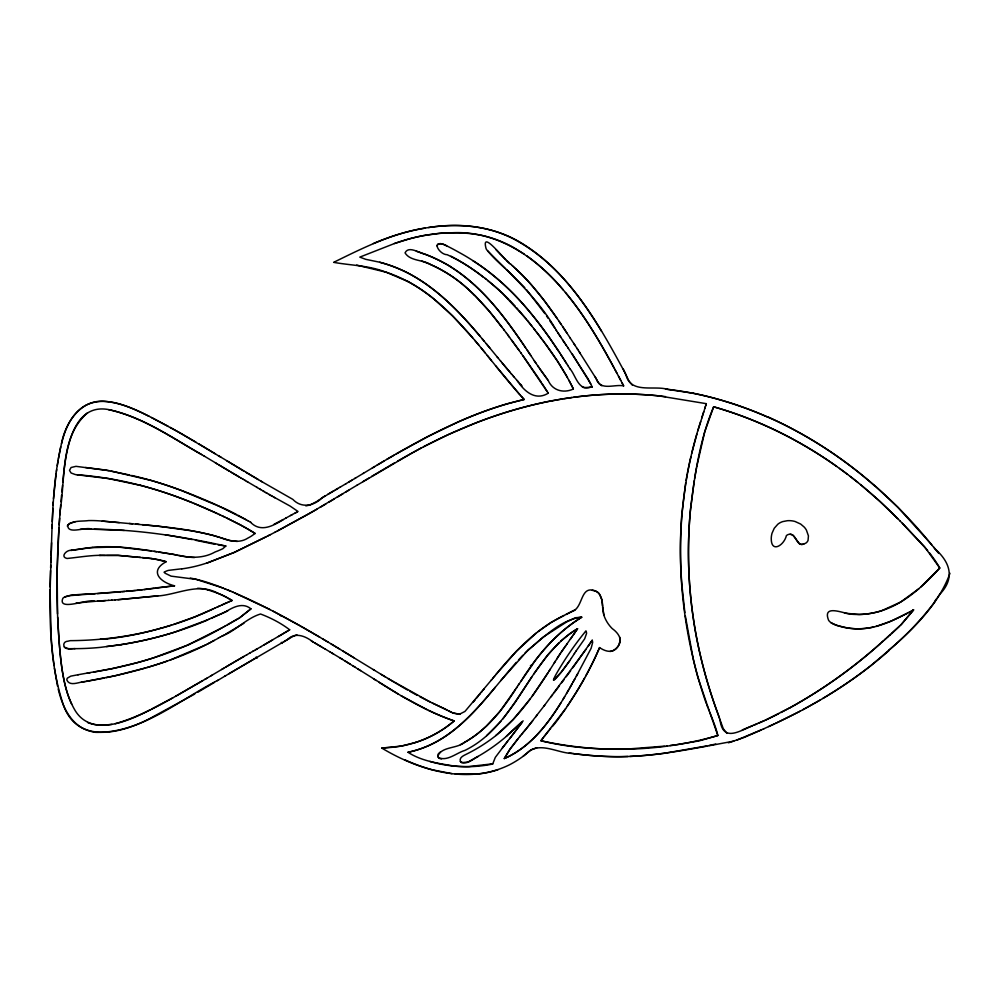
<?xml version="1.0" encoding="UTF-8"?>
<svg xmlns="http://www.w3.org/2000/svg" width="1000" height="1000" viewBox="0 0 1000 1000"><rect width="100%" height="100%" fill="white"/><g stroke="black" fill="none" stroke-linecap="round" stroke-linejoin="round"><path stroke-width="1.5" d="M50.062 589.675L51.137 636.062A434.625 434.625 0 0 0 52.85 655.612L52.987 656.75M50.1 586.938L50.525 570.55M940 594.062C955.013 578.237 950.413 562.7 935.325 549.125M51.575 542.725C50.05 596.775 45.95 653.037 63.412 705.088C78.175 746.762 126.037 732.312 154.525 715.938M51.3 550.988C52.25 519.475 52.888 487.788 58.762 456.712C62.275 437.65 67.638 415.288 85.975 405.163C104.2 396.3 124.787 404.825 141.75 412.738M52.05 528.075L52.162 524.8M51.275 551.525L51.112 555.862M50.625 567.825L50.725 565.1M52.275 521.525L52.875 508.462M50.838 562.375L51.05 557.487M111.875 521.975L102.287 521.1A116.962 116.962 0 0 0 88.637 520.575C81.838 521.55 73.125 520.112 67.737 525.138C67.412 535.312 86.037 526.175 91.762 529.263M53.062 505.188L53.263 501.925M58.95 528.1L57.15 571L57.525 613.938M59.175 524.8L59.638 518.2M53.487 498.663L56.137 473.25M59.887 514.9L60.675 505.025M60.963 501.737L61.562 495.175M682.013 512.7L685.7 482.788M61.863 491.887L62.512 485.337M62.85 482.075C65.388 454.8 70.975 399.812 111.562 410.238C144.362 418.275 172.625 438.15 201.637 454.538M949.975 573.263C936.237 611.3 900.763 640.212 870.725 665.75M445.863 245.438L445.062 245.05A26.312 26.312 0 0 0 443.488 244.363C430.988 240.525 439.588 254.713 447.137 254.7C470.35 265.35 490.675 281.6 508.787 299.425M56.4 471.438L56.675 469.625M57.287 465.637L58.188 460.05M694.212 480.763L690.337 511.112A451.175 451.175 0 0 0 693.3 618.088C698.112 652.337 707.513 685.8 719.475 718.2M686.075 480.487L687.25 473.888M58.425 458.625L60.738 446.825M694.6 478.438L695.763 471.863M695.938 470.887L696.488 467.95M696.663 466.975L704.688 431.925L713.65 406.812C757.75 419.312 799.412 439.913 836.737 466.438M687.438 472.887L689.05 464.888M689.262 463.888L690.913 456.675M691.688 453.425L696.875 434.113M61.487 443.688C65.438 422.212 81.363 398.225 106.15 401.5C128.675 403.938 148.387 416.125 168.175 426.262M697.812 430.913L706.325 403.675L658.662 395.863M700.638 421.55C670.962 512.663 674.987 613.413 706.312 703.6M701.7 418.125L703.725 411.737M705.438 406.413L704.75 408.537M705.725 405.5L706.325 403.675M571.263 658.375C560.25 674.837 542.762 695.138 562.7 663.288A314.75 314.75 0 0 1 584.388 632.812L585.938 630.837A5.863 5.863 0 0 1 586.55 633.538L584.65 638.85L575.95 651.213M436.875 245.8C438.6 241.562 443.862 244.438 446.7 245.85A228.925 228.925 0 0 1 458.35 252.013C485.138 266.512 508.65 286.6 528.125 309.975A393.625 393.625 0 0 1 549.45 337.775M602.812 609.388L603.837 615.138A34.212 34.212 0 0 0 611.263 627.6A24.8 24.8 0 0 0 612.375 628.713C617.487 632.35 622.875 638.888 618.713 645.25A13.288 13.288 0 0 1 616.413 648.275C611.7 653.688 604.475 650.95 599.55 647.588C588.45 673.787 573.575 698.3 556.725 721.188M587.913 672.025L585.725 676.05M576.375 676.15L591.125 648.3L592.638 642.525A7.675 7.675 0 0 0 592.212 640.263L572.85 667.738M577.712 673.75C559.438 706.263 540.037 742.663 504.288 758.55L509.575 749.737L518.125 738.538M575.037 678.575L572.987 682.25M572.288 683.475L569.475 688.462M568.75 689.712L566.562 693.487M562.75 699.862L564.675 696.675M554.163 663.075L555.425 661.087M560.788 703.05C548.025 723.325 532.812 743.375 511.438 755.125A78.525 78.525 0 0 1 504.288 758.55L510.35 748.637L520.388 735.8M559.475 654.8C541.562 682.688 524.288 711.975 498.462 733.438M549.113 671.025L550.375 669.038M556.675 659.1L560.475 653.312M547.837 673L532.275 696.087M518.337 685.125L534.837 661.075A207.113 207.113 0 0 1 551.112 641.875L553.1 639.925A156.75 156.75 0 0 1 581.725 617.188C560.938 619.412 544.3 637.1 528.55 649.513M516.438 688.025L519.175 683.838M574.487 653.438L571.4 658.175M516.875 687.35L499.95 711.363L485.875 726.612M521.188 680.763L522.137 679.312M531.825 676.925L515.037 702.575L502.962 718.888M574.4 653.575L576.025 651.112M515.487 689.475C502.275 710.088 486.525 730.175 464.725 742.175C457.35 748.863 441.2 746.263 437.812 756.363M523.088 677.862C535.288 659.15 549.388 641.4 567.025 627.513A151.788 151.788 0 0 1 581.75 617.225L575.363 617.737L566.8 621.875M567.175 706.388L576.287 692.225A381.7 381.7 0 0 0 584.625 678.062M576.138 630.875L577.562 628.737C528.675 658.05 517.1 724.9 464.875 750.425C456.675 752.75 447.088 761.825 438.363 757.5A2.775 2.775 0 0 1 437.762 755.987L438.363 753.763L440.487 751.9M533.7 674.1L547.562 655.1L559.125 642.562M560.05 653.95L563.525 648.875M592.212 640.263L588.013 646.425M575.425 631.925L573.25 635.087M569.663 660.788L561.15 672.3L553.488 680.037M561.2 652.25L567.05 643.863M565.612 708.7L544.025 736.6M521.938 722.638L503.125 747.025M572.513 636.138L570.312 639.275M585.875 649.5L544.087 705.938M564.113 648.037L564.7 647.2M565.288 646.363L565.875 645.525M566.613 644.488L577.562 628.737A89.838 89.838 0 0 0 568.7 634.525L560.65 641.15M934.538 601.525L936.938 598.237M939.55 594.675L937.8 597.075M570.638 670.75L566.188 676.762M530.288 698.812L513.15 719.538L495.913 735.512L498.15 733.7M543.088 737.8L540.925 740.75C598.862 753.5 660.8 752.087 717.837 735.525L709.963 712.825M561.712 682.75L563.962 679.75M559.462 685.738L554.15 692.75M551.087 696.775L552.625 694.762M526.688 728.312L544.95 704.812M535.737 716.85L537.275 714.837M495.3 687.212C476.225 710.188 455.788 733.913 427.762 746.012A101.812 101.812 0 0 1 407.975 752.275C421.362 761.012 437.987 763.363 453.462 765.95A121.137 121.137 0 0 0 469 766.575L492.762 763.787L495.325 757.362L502.912 747.312M502.312 748.088L507.612 741.363M532.663 720.863L521.45 734.538M556.388 721.612L554.35 724.15M80.312 529.3C129.35 528.1 178.075 535.575 225.825 546.038L222.775 548.75L217.725 550.975A101.475 101.475 0 0 0 215.075 551.987C202.138 559.338 187.25 557.825 173.425 554.338M509.787 738.637L523.125 720.863L506.425 736.225L521.975 721.7M491.662 679.7L464.925 711.462L459.2 714.35L452.15 712.663M491.075 680.425L494.988 675.638M483.162 690.125L484.137 688.925M493.125 677.913L493.812 677.075M481.2 692.513L482.188 691.325M494.5 676.237L516.587 651.075L536.538 632.863M479.237 694.9L480.225 693.713M495.875 674.562L497.25 672.9M478.263 696.087L476.287 698.475M497.938 672.062L498.625 671.237M554.012 724.562L552.337 726.575M499.312 670.4C517.175 649.163 537.2 628.488 562.475 616.25M500.812 680.562L528.362 649.688M475.3 699.65L473.3 702.025M519.525 736.838L521.962 733.913M525.913 729.237L524.338 731.112M548.888 730.65L540.925 740.75A274.45 274.45 0 0 0 566.9 745.788L570.95 746.363A350.812 350.812 0 0 0 628.713 748.825M522.762 732.975L523.55 732.038M549.812 729.562L550.662 728.562M500.8 721.462L486.637 735.65M516.325 662.375C485.213 697.463 457.175 742.138 407.975 752.275M518.488 659.987L522.85 655.288M900.825 624.963L913.6 609.9C894.688 620.013 874.163 630.975 851.975 628.475A113.4 113.4 0 0 1 847.087 627.85L836.888 625.487A25.987 25.987 0 0 1 830.938 622.675L830.3 622.125A9.4 9.4 0 0 1 828.612 620.325C822.013 603.638 843.625 613.562 851.012 614.188A76 76 0 0 0 873.812 612.762C900.763 607.212 921.762 587.675 939.775 568.025L924.438 546.587L899.862 520.75M525.075 652.987L542.85 637.275L566.312 622.15M226.062 611.587C233.525 606.888 243.012 602.212 250.95 608.85L239.575 617.8M899.65 626.138L891.587 633.713M250.95 608.85L240.025 617.525L224.8 626.263M920.837 586.962L939.775 568.025A118.625 118.625 0 0 0 934.388 559.5L929.7 553.062M889.325 635.737L890.462 634.725M887.05 637.75L888.188 636.75M880.362 643.587C850.138 670.462 816.787 693.863 780.913 712.55M884.775 639.738L885.913 638.737M526.188 753.75L523.75 755.812A24.5 24.5 0 0 1 523.125 756.3A101.775 101.775 0 0 1 509.487 764.8C468.175 785.175 419.188 770.55 381.8 748.088L401.488 746.05L415.725 742.425M881.375 642.7L883.637 640.725M889.188 650.4C853.388 682.038 812.075 706.963 768.625 726.575M526.912 753.125C539.263 740.962 557.4 753.112 571.95 753.425M919.013 588.575L900.688 602.038L881.612 610.75A81.312 81.312 0 0 1 873.825 612.812L870.325 613.475A79.75 79.75 0 0 1 859.175 614.487L844.513 613.162M87.638 412.725C60.163 436.388 65.487 477.638 60.275 509.938C56.588 555.812 55.587 602.025 59.675 647.925M870.413 666L868.85 667.212A436.825 436.825 0 0 1 831.213 693.363M222.125 515.812L240.263 524.725L255.138 533.475L251.363 536.112A49.1 49.1 0 0 1 247.925 538.062C239.775 543.425 229.913 541.225 221.475 538M538.088 631.638L550.875 622.575L563.9 615.538M523.125 756.3L531.163 749.8L536.737 747.812M571.587 611.675C584.05 608.387 579.5 583.038 596.938 591.75A8.512 8.512 0 0 1 599.275 593.775L601.75 599.538L603.837 615.138M320.962 498.587L334.15 490.65M319.825 499.375L317 501.262M322.575 497.5C314.1 505.938 301.675 508.663 292.825 499.375L260.387 480.838M322.863 497.312L323.988 496.575A34.025 34.025 0 0 1 325.275 495.788M243.9 623.275L225.5 634.188M286.95 639.888L228.538 673.962M285.587 640.738L288.8 638.725M287.425 639.575C295.538 631.6 305.788 636.337 313.387 642.15M316.025 501.875L310.225 504.95L305.825 505.9M238.438 618.525L229.3 623.812M831.225 693.375L822.85 698.462M285.138 641.012L283.4 642.062M221.775 636.263C235.863 630.725 246.4 618.263 260.538 614C270.775 617.85 280.95 623.112 289.675 629.788L278.363 636.575M289.675 629.788L260.975 646.675M357.287 485.075L309.4 513.575L274.825 532.337M506.425 736.325A183.612 183.612 0 0 1 478.075 756.388L468 762.025L461.712 762.7A3.025 3.025 0 0 1 460.363 761.363C458.913 757.013 464.675 755.188 467.638 753.575A165.325 165.325 0 0 0 495.938 735.55M345.863 491.987L348.725 490.262M357.038 485.225L412.962 452.463M363 481.613L368.725 478.162M478.113 756.45C472.962 758.938 465.775 766.05 460.35 761.363M343 493.713L337.275 497.163M363.2 473.45L374.762 466.512M371.587 476.438L394.588 462.85M354.775 478.488L363.575 473.225M372.375 467.95C420.012 439.363 469.6 412.05 524.175 399.487C482.075 353.738 447.463 291.887 384.95 271.812C368.45 265.462 350.662 265.413 333.65 262.35C362.938 247.975 392.587 233.05 425.25 228.075M334.412 498.875L328.688 502.3M217.3 680.688L225.725 675.65M218.375 680.05C179.438 699.775 141.588 733.25 95.738 732.35A39.825 39.825 0 0 1 86.587 730.013A34.775 34.775 0 0 1 79.237 726.062C67.225 717.475 61.625 702.887 58.2 689.075M224.65 676.287L256.175 657.763M214.488 682.362L197.6 692.362M355.637 477.962L345.55 483.963M377.15 465.087L384.325 460.838M348.888 481.975L351.825 480.238M211.125 675.725L233.588 662.425M204.825 679.45L211.9 675.25M221.6 669.5L223.7 668.25M345.95 483.725L340.05 487.2M325.812 504.012L320.05 507.4M225.8 667.013L246.9 654.725M206.85 678.25C177.175 694.862 148.2 714.35 115.2 723.713M202.725 680.688L175.613 696.287M386.737 459.425L393.963 455.213M340.487 486.938L327.812 494.325M335.425 489.9L337.962 488.425M234.338 661.988L241.05 658.088M317.175 509.087L277.362 531.025M272.675 639.913L264.1 644.875M194.775 694.013L154.637 715.888M820.037 700.125L802.925 709.688M241.8 657.663L244.037 656.375M396.375 453.812L428.3 436.325L457.788 422.125A390.775 390.775 0 0 1 506.85 403.875L524.175 399.487L521.3 396.325M397.488 461.175L404.162 457.375M246.513 654.95L250.125 652.875M249.762 653.088L253.738 650.812M255.5 649.8L261.238 646.525M252.638 651.438L257.35 648.737M405.037 456.875L421.5 447.85M222.138 627.725L187.438 645.175L153.45 657.862A397.075 397.075 0 0 1 111.713 668.725L100.188 670.938M223.9 635.075L219.913 637.3M212.262 641.525L218.15 638.275M218.038 638.337L220.062 637.212M575.4 609.612L563.7 615.638M223.025 627.238L223.9 626.75M172.725 697.887L151.825 708.913M413.85 451.987C472.587 419.688 538.013 397.575 605.288 394.412A358.537 358.537 0 0 1 658.662 395.85M225.6 625.825L219.537 629.188A311.212 311.212 0 0 1 199.4 639.725L188.975 644.5M227.488 624.8L228.388 624.3M285.812 518.1L291.025 515.262M290.538 515.525L292.337 514.55M286.05 517.962C275.138 524.575 261.488 533.812 250.35 522.075M292.038 514.712L295.725 512.725M790.062 707.65L765.025 720.35M214.3 640.4L207.113 644.237M283.188 519.5L273.975 524.312M295.038 513.1L297.275 511.9M211.238 642.075L201.887 646.838M296.112 512.525L298.05 511.5L290.188 506.125L268.988 494.4M912.125 610.688L913.6 609.9L901.425 624.35L878.012 645.65A492.837 492.837 0 0 1 790.1 707.725M909.163 612.263L910.65 611.475M907.663 613.05L890.788 621.25L875.987 626.45M800.025 711.225L775.375 723.45M82.587 594.237L71.05 595.163L64.2 597.275A7.05 7.05 0 0 0 62.875 598.25C57.112 612 89.262 598.162 94.575 601.275M423.562 446.763L448.675 434.425L475.425 423.075A438.975 438.975 0 0 1 552.263 400.65M275.5 531.987L268.075 535.837M270.425 534.612L234.7 552.225L206.975 563.062L234.3 552.413L266.212 536.8M571.15 611.9L569.875 612.562M778.688 713.7L776.462 714.837A322.325 322.325 0 0 1 765.525 720.113L742.337 729.912M569.438 612.775L566.138 614.438M206.075 644.762L170.15 660.037M150.45 709.613C128.975 721.038 92.175 737.4 75.388 710.95C64.15 692.262 61.775 670.05 59.75 648.775M227.913 610.688L223.463 612.837M225.688 611.775L210.95 618.387M200.825 647.35C170.775 661.6 138.6 670.9 106.1 677.688M223.088 613.013L208.7 619.35M774.338 723.938L763.375 729M763.913 728.75L736.575 740.238M214.375 608.375L220.25 605.675M761.462 729.887L744.05 737.463L729.812 742.375M214.762 608.188L194.862 616.85L173.6 624.4M212.9 609.038C168.45 630.1 119.4 640.375 70.338 640.65A20.812 20.812 0 0 0 68.238 641.137C61.562 641.338 62.875 649.275 68.787 648.737M217.225 607.062L227.638 602.388M764.25 720.7L758.45 723.288M221.725 605.013L232.1 600.475L228.35 598.263M757 723.913L754.075 725.163M229.125 601.737L232.1 600.475L224.562 596.287A105.35 105.35 0 0 0 217.825 593.25C197.787 582.062 176.95 595.15 156.275 596.075M121.375 644.6A368.05 368.05 0 0 0 174.887 632.05L206.938 620.1M207.312 619.938L208.95 619.237M205.925 620.525L207.938 619.675M752.613 725.775C739.338 731.012 723.037 742.475 720.062 720.125M373.425 243.512C421.35 222.938 481.188 215.338 526.538 246.312C558.638 267.288 581.9 298.85 601.512 331.225M803.662 544.15L806.025 542.987A5.962 5.962 0 0 0 808.05 540.363L808.438 535.875L806.438 530.163A16.562 16.562 0 0 0 804.188 527.062L800.675 524.062L795.062 521.487A21.725 21.725 0 0 0 787.35 520.712L782.738 521.6A15.025 15.025 0 0 0 777.837 524.212L774.25 528.263L772.025 533.25A20.6 20.6 0 0 0 771.25 538.713C771.25 553.362 784 545.475 786.375 535.662A4.988 4.988 0 0 1 790.062 534.263C796.762 534.55 796.15 546.388 803.662 544.15L801.712 544.462A4.188 4.188 0 0 1 799.45 543.763L793.162 535.438A5.012 5.012 0 0 0 790.062 534.25M563.325 290.025C536.038 257.1 496.737 230.538 452.463 232.738A171.375 171.375 0 0 0 442.512 233.125A174.825 174.825 0 0 0 408 239.275L394.363 243.562L359.812 257.113L365.712 259.325L379.712 262.225A138.262 138.262 0 0 1 409.263 273.738C437.35 288.712 459.7 312.075 479.975 336.175M167.037 661.137L163.9 662.2A433.7 433.7 0 0 1 148.162 667.175L146.8 667.575M171.5 625.075L160.938 628.25M733.838 741.15C689.7 749.188 644.788 759.262 599.462 756.125A361.337 361.337 0 0 1 569.188 753.025M547.625 392.212L548.25 393.2C535.212 401.225 524.138 391.213 517.2 380.575M145.438 667.975L115.188 675.738L83.287 681.9M729.625 742.438L728.312 742.8M71.463 550.325C66.725 549.575 59.825 556.888 67.013 558.475C79.763 557.225 92.513 554.825 105.425 555.375M70.888 550.45L92.475 547.4M71.75 550.262L88.138 547.825M873.737 627.013C859.663 630.05 843.838 629.562 830.962 622.625M715.75 744.05L708.988 745.475M590.125 387.337L592.212 386.925L588.013 378.762L567.775 347.5M591.362 387.088L592.212 386.925M706.75 745.938L664.362 753.288A389.963 389.963 0 0 1 629.9 756.45M590.4 387.287L583.925 387.6M104.25 678.062L89.1 680.9M589.938 387.375C578.2 391.062 575.562 374.762 569.775 368.562M460.312 714.15L453.625 713.275L429.637 701.712L387.85 678.425M552.275 400.75L562.112 399M85.225 681.575C79.588 681.612 69.975 687.013 66.888 680.088A2.7 2.7 0 0 1 67.45 678.1L70.8 676.137L78.35 674.688M75.075 521.888L69.95 523.25L67.675 525.262A3.362 3.362 0 0 0 67.362 526.225M98.537 671.237L93.588 672.113M88.138 681.075L86.2 681.4M90.288 672.675L86.988 673.238M77.85 674.775L111.713 668.725L137.012 662.725A375.825 375.825 0 0 0 188.988 644.538M81.35 682.212L82.325 682.05M563.75 398.738L571.987 397.5M154.225 588.15L140.75 589.963M155.725 587.913L173.463 585.85M121.375 644.625L100.588 647.35A258.062 258.062 0 0 1 75.075 648.65L68.625 648.713L64.9 647.55A4.05 4.05 0 0 1 64.25 646.963M112.037 724.35L102.625 725.275M428.488 227.537C448.75 224.338 469.712 224.537 489.625 229.775M157.775 595.85L114.85 599.95M156.137 596.1L117.987 599.738M573.65 397.275L578.612 396.637A358.7 358.7 0 0 1 665.5 396.625M676.65 744.65L699.1 740.9L717.837 735.525A97.925 97.925 0 0 0 715.4 727.138L713.637 722.138M76.125 603.013L98.112 601.05M675.7 744.762L673.8 745.013M144.025 589.625L174.525 585.825C159.375 581.975 149.3 570.85 166.15 561.737L153.35 558.775L136.838 557.112M672.862 745.125L670.037 745.475M666.3 745.925L667.225 745.812M664.45 746.15L628.725 748.938M181.85 568.775L168.438 570.375A20.638 20.638 0 0 0 165.175 571.625L164.062 572.212L165.225 573.3L171.088 576.138L196.175 579.388L223.25 588.1M89.312 547.712L117.387 546.962L151.45 550.913M142.075 589.837L126.175 591.375M136.788 590.363L139.438 590.1M135.463 590.487L68.238 595.763A21.212 21.212 0 0 0 64.662 597.013M92.762 547.375C119.625 544.738 146.287 550.312 172.725 554.212M107 638.737L100.2 639.3M124.85 591.5L122.188 591.737M120.862 591.85L97.45 593.6M108.7 600.35L104.675 600.625M105.438 600.575L103.287 600.712M104.213 600.65L99.95 600.925M108.562 600.363L111.975 600.138M102.987 600.737L97.95 601.062M111.7 600.15L115.262 599.925M95.113 593.725L83.45 594.212M72.525 648.725L72.125 648.75A41.363 41.363 0 0 1 70.462 648.8L69.2 648.763M385.213 747.962L384.363 748M73.688 648.675L75.075 648.637M384.15 748.012L381.8 748.088M627.913 756.5L621.263 756.65A333.75 333.75 0 0 1 575.525 753.825M173.538 585.85L174.525 585.825M106.487 555.363L118.4 555.4L135.013 556.975M100.288 555.462L118.038 555.375L137.4 557.163M100.113 555.462L99.237 555.462M197.55 588.288L199.262 588.325A43.825 43.825 0 0 1 207.475 589.788M622.175 383.113L623.625 385.875C614.438 383.975 600.438 391.25 596.312 378.925M237.338 541.438L229.887 540.525L220.162 537.55M94.075 529.275L124.275 530.438M109.138 470.688L76 466.337L71.087 467.5L69.488 470.35L71.087 472.987L75.312 474.562L108.275 478.55L140.712 485.412M85.538 467.5L105.825 470.087L129.588 475M138.663 557.25L140.488 557.4M455.225 774.025L478 774.013A93.675 93.675 0 0 0 498.013 769.712M119.312 522.612L112.938 522.062M129.2 523.462L132.487 523.75M142.312 557.55L151.4 558.5M135.775 524.038L139.062 524.325M667.4 389.275C653.725 385.325 631 393.837 626.087 375.225M102.287 521.1L158.025 526.175L190.037 530.575A328.625 328.625 0 0 1 213.263 535.425L219.513 537.337M142.35 524.625C168.625 527.288 195.287 529.7 220.575 537.688M665.5 389.087L693.175 393.225M667.725 389.312C755.263 399.65 836.137 445.538 897.9 507.312L931.688 544.663M575.513 753.888L574.725 753.787M165.1 534.688L192.175 539.538M573.925 753.688L572.737 753.525M225.825 546.038L218.025 544.837M451.962 773.662L432.625 769.875A178.85 178.85 0 0 1 404.837 759.812M154.025 551.312L156.588 551.712M159.137 552.112L177.1 555.037M592.212 590.35C600.262 590.538 602.562 599.425 602.537 606M108.575 409.688C143.787 417 173.625 438.963 204.475 456.238M356.675 265.087L386.213 272.225L407.975 281.512M214.788 544.25L195.4 540.237M178.675 555.337L184.75 556.462A77.013 77.013 0 0 0 194.412 557.562M111.188 471.075L150.375 480.25M131.6 475.462C160.588 481.975 188.487 492.475 215.588 504.525M207.5 589.738L217.562 593.15A104.838 104.838 0 0 1 225.5 596.763L226.95 597.513M473.925 294.688L468.688 289.662A137.113 137.113 0 0 0 431.238 264.85C423.15 259.5 410.238 261.375 405.05 252.875C408.575 245.438 419.012 252.975 425.075 254.237A148.825 148.825 0 0 1 449.862 266.3A162.95 162.95 0 0 1 474.7 285.275M415.725 742.412A110.638 110.638 0 0 0 454.05 720.888C427.225 711.65 402.675 697.138 378.75 682.138M216.588 585.525L233.525 592.388M192.275 502.713L184.65 499.7A416.875 416.875 0 0 0 140.725 485.363M224.575 588.638L225.888 589.175M193.762 503.312L215.837 512.925M227.2 589.712L231.112 591.362M583.425 387.438L582.288 386.887M232.413 591.912L270.087 609.637M235 593.038C276.55 611.013 315.5 634.288 354.062 657.837M768.413 417.4L763.45 415.262A381.863 381.863 0 0 0 730.4 402.975L721.787 400.337A339.2 339.2 0 0 0 693.188 393.2M217.125 505.213L248.162 520.837M217.375 513.625C178.65 495.525 137.55 481.863 95.013 476.575A276.625 276.625 0 0 0 77.175 474.8M216.912 513.413L225.087 517.2M218.925 514.338L220.463 515.05M428.575 710.4L433.587 712.725A229.2 229.2 0 0 0 454.025 720.888M432.35 703.037L445.412 709.163M226.625 517.925L246.1 527.95M451.475 712.35L450.8 712.025A65.825 65.825 0 0 1 449.062 711.137L448.537 710.863M142.613 413.15L149.175 416.375M446.7 245.85L446.05 245.525M426.9 709.6L401.025 695.688M429.825 701.812L419.837 696.725M151.5 417.537L179.75 432.7L221.125 457.362M273.062 611.163L299.488 625.487M236.375 514.412L230.613 511.463A217.463 217.463 0 0 0 224.775 508.675L181.713 490.6A419.15 419.15 0 0 0 150.387 480.213M237.812 515.175L246.35 519.825M417.362 695.413L409.975 691.363M446.012 709.488L447 710.025M170.238 427.388L195.888 442.1M247.725 520.6L250.95 522.413M407.525 690L400.05 685.7M302.387 627.125L319.738 637.175M311.288 640.95L318.163 644.912M262.462 482.025L218.312 455.637M273.5 497.013L274.788 497.75M258.312 479.637L245.925 472.362M270.938 495.525L272.213 496.275M314.738 642.925L316.45 643.913M239.462 477.125L204.125 456.037M240.738 477.875L231.287 472.35M269.65 494.787L263.25 491.062M240.538 477.75L243.1 479.25M265.8 492.55L267.087 493.3M242.688 479.012L245.45 480.625M317.2 644.362L321.587 646.925M244.838 480.262L247.8 482M259.562 488.9L264.275 491.662M246.988 481.525L257.213 487.525M256.85 487.312L260.688 489.562M247.125 528.538L250.162 530.337A157.438 157.438 0 0 1 255.138 533.475M319.113 645.462L323.3 647.925M398.1 684.55L398.75 684.925M322.9 647.7L325 648.938M322.612 638.875L328.35 642.288M396.8 683.787L394.85 682.625M324.8 648.812L330.475 652.188M229.513 471.3L218.925 464.975M398.188 694.025L357.962 668.988M330.125 651.975L342.5 659.4M331.825 652.987L333.525 654.013M198.7 443.775L215.512 453.938M243.863 471.138L226.7 460.75M393.562 681.862L373.162 669.513M331.225 644L339.8 649.175M215.4 462.85L217.162 463.913M381.213 674.412L385.637 677.087M342.663 650.9L374.588 670.375M339.925 657.85L360.562 670.625M345.075 660.962L350.225 664.137M352.8 665.75L355.387 667.362M373.525 678.85L376.138 680.487M449.85 266.337C486.637 289.05 511.012 325.913 534.55 361.125M472.875 260.7C507.725 282.675 534.538 314.988 557.137 348.963M524.15 254.025L513.663 247.575A116.475 116.475 0 0 0 482.312 235.5A136.463 136.463 0 0 0 451.575 232.862L439.487 233.363L424.2 235.463A187.262 187.262 0 0 0 394.363 243.562M526.688 255.787C565.763 283.988 591.512 326.188 614.075 367.9M839.463 468.387L847.55 474.363M850.212 476.4L858 482.537M726.888 733.35L723.275 728.688L719.762 719.137M484.775 278.175L486.188 279.288M487.6 280.413L495.913 287.337A202.9 202.9 0 0 1 502.475 293.25L526.2 318.975M860.487 484.55L879.837 501.337L900.062 520.95M507.95 270.875L524.788 287.7M507.438 270.425L506.4 269.513M874.55 485.487L897.9 507.312A509.075 509.075 0 0 1 924.013 535.562L938.725 553.375M504.85 268.15L503.825 267.225M632.4 385.238L628.875 380.913L625.388 373.6M503.312 266.775L501.275 264.913M510.438 263.9L512.8 266.075M510.588 264.025C508.038 264.738 480.037 226.7 486.15 248.85A21.913 21.913 0 0 0 487.3 250.463C512.087 275.775 538.95 299.413 556.575 330.825M512.25 265.562L513.975 267.162M509.263 262.812L506.912 260.625M513.913 267.1C534.975 286.087 551.413 309.462 566.912 333.025M500.763 264.45L496.138 260.025A134.875 134.875 0 0 1 487.587 250.837M474.738 285.225C494.65 303.438 510.5 325.475 525.562 347.725M515.15 268.25L522.075 274.913A219.725 219.725 0 0 1 531.213 284.65L543.837 300.05L557.25 318.65M600.013 384.4L601.025 385.25A6.575 6.575 0 0 0 601.862 385.75M505.737 259.525L500.15 254.075M897.725 518.625L895.188 516.112M902.425 523.288L927.625 550.438M894.663 515.588L893.713 514.637C843.763 464.688 781.787 426.175 713.65 406.812C699.987 438.963 694.85 474.012 690.6 508.438A451.45 451.45 0 0 0 701.275 659.087A475.45 475.45 0 0 0 718.263 714.587L719.912 719.625M530.45 665.387L531.5 666.425M300.15 625.6L301.2 626.65M280.262 615.138L281.3 616.175M281.3 642.35L282.35 643.4M256.175 657.013L257.225 658.05M499.688 253.6L496.087 249.788M509.825 300.475L515.375 306.388M438.387 757.525L439.087 758.162A5.2 5.2 0 0 0 441.488 758.888M521.987 385.875L521.263 385.087M521.15 384.963L520.075 383.775M516.613 307.75L517.837 309.125M518.85 382.425L514.225 377.2M519.875 394.738L495.562 365.688M519.062 310.512C539.388 334.975 559.375 360.288 573.375 389.012C563.612 393.55 552.537 390.65 548.2 380.4M512.7 375.438L514.362 377.337M511.188 373.675L512.95 375.725M472.675 337.837L452.7 316.038L433.363 298.538A169.788 169.788 0 0 0 408 281.462M511.55 374.087L508.175 370.125M510.15 372.463L503.688 364.775M526.487 289.662L544.862 313.6M507.375 369.175L502.2 362.987M474.787 340.337L479 345.363M482.088 338.688L484.2 341.213M486.3 343.738L489.875 348.075M500.487 360.925L503.225 364.237M497.025 356.737L500.712 361.2M565.438 292.525C588.987 320.825 606.538 353.45 623.625 385.875M497.738 357.612C472.113 326.488 446.15 293.725 410.062 274.188A137.887 137.887 0 0 0 379.7 262.275M481.1 347.887L485.25 352.962M933.763 547.2L935.013 548.737M487.325 355.5L491.45 360.6M527.362 320.412L531.95 326.2M533.663 328.413L535.388 330.65M536.25 331.763L541.45 338.6M500.175 324.762L501.9 327.05M542.312 339.75L544.05 342.075M504.375 330.35L489.225 311.2L475.838 296.6A241.15 241.15 0 0 0 468.688 289.65M547.25 379.113L548.275 380.487M503.625 329.338L506.613 333.375M506.5 333.212L521.125 353.188M547.375 379.3L540.388 369.637M507.612 334.738L509.55 337.337M544.913 343.237L557.163 360.662L567.45 377.463M546.5 378.1L542.112 372.062M511.488 339.963L519.2 350.525M520.887 352.863L548.25 393.2M523.038 355.85L538.675 378.375M541.587 371.325L539.538 368.413M549.487 337.75L558.862 351.562M539.738 368.7L537.837 365.962M538.812 367.375L535 361.8M546.525 315.988L548.175 318.375M568.387 348.387L565.6 344.325M572.35 354.137L590.712 383.837M566.413 345.525L563.413 341.1M559.113 321.35L560.95 324.062M549.812 320.763L554.663 327.95M565.163 343.675L556.25 330.337M536.087 363.413L534.288 360.75M563.2 340.775L562.562 339.812M527.325 350.337L530.825 355.55M562.775 326.788L570.288 338.137M580.35 353.425L579.062 351.475M557.837 332.725L560.988 337.463M539.325 379.363L541.287 382.325M577 348.35L596.025 378.4M557.45 349.438L559.963 353.25M573.65 343.263L577.762 349.513M575.175 345.588L570 337.7M559.575 352.65L563.263 358.338M541.938 383.312L543.862 386.275M560.625 354.275L564.35 360.037M563.775 359.125L566.525 363.438M544.487 387.262L547.013 391.225M564.812 360.75L567.913 365.625M567.612 365.15L569.975 368.875M594.913 376.45L596.413 379.1M596.6 379.45L596.8 379.812A24.913 24.913 0 0 0 599.688 384.225M625.262 373.3C597.238 321.2 566.062 265.663 511.45 237.838A122.775 122.775 0 0 0 489.625 229.75M614.812 369.288L617.038 373.438M618.513 376.2L620.712 380.35M569 380.312L573.312 388.875M624.1 370.7L625.688 374.312M709.488 711.65L697.788 677.125A410.05 410.05 0 0 1 693.225 658.888L685.337 615.95M709.438 711.5L713.125 720.8M708.375 708.863L708.9 710.175M707.837 707.537L706.812 704.912M619.688 637.125L620.15 640.65L618.688 645.3A13.25 13.25 0 0 1 616.013 648.637M57.5 686.062L54.438 668.288M684.875 612.638L682 586.075A443.537 443.537 0 0 1 681.938 512.688M54.062 665.5L53.05 657.312M602.737 608.6L602.612 607M57.663 617.238C59.188 642.387 59.95 668.012 67.125 692.35A93.312 93.312 0 0 0 71.688 704.125M288.888 638.85A30.812 30.812 0 0 1 296.925 634.812M454.15 721A112.375 112.375 0 0 1 385.2 747.763M934.875 601.775A295.875 295.875 0 0 1 888.95 650.125M623.3 369.125A33.938 33.938 0 0 1 624.087 370.7M421.587 260.975A136.4 136.4 0 0 1 468.663 289.688M416.325 251.262A153.287 153.287 0 0 1 449.888 266.262M450.962 256.2A204.75 204.75 0 0 1 483.275 277.162M190.263 578.05A149.85 149.85 0 0 1 216.562 585.662M615.962 648.575A10.35 10.35 0 0 1 610.025 651.488M599.575 647.6A287.688 287.688 0 0 1 587.888 672.013M206.95 562.975A135.225 135.225 0 0 1 181.863 568.875M206 620.688A364.412 364.412 0 0 1 106.463 646.55M151.387 558.575A79.1 79.1 0 0 1 166.175 561.663M102.625 725.188A36.962 36.962 0 0 1 87.587 722.513M492.812 764.013A130.013 130.013 0 0 1 429.9 761.45M485.125 727.138A105.363 105.363 0 0 1 460.412 744.638M768.525 417.163A420.712 420.712 0 0 1 874.388 485.675M474 294.613A294.7 294.7 0 0 1 500.112 324.812M160.9 628.15A306.75 306.75 0 0 1 107.013 638.875"/></g></svg>
